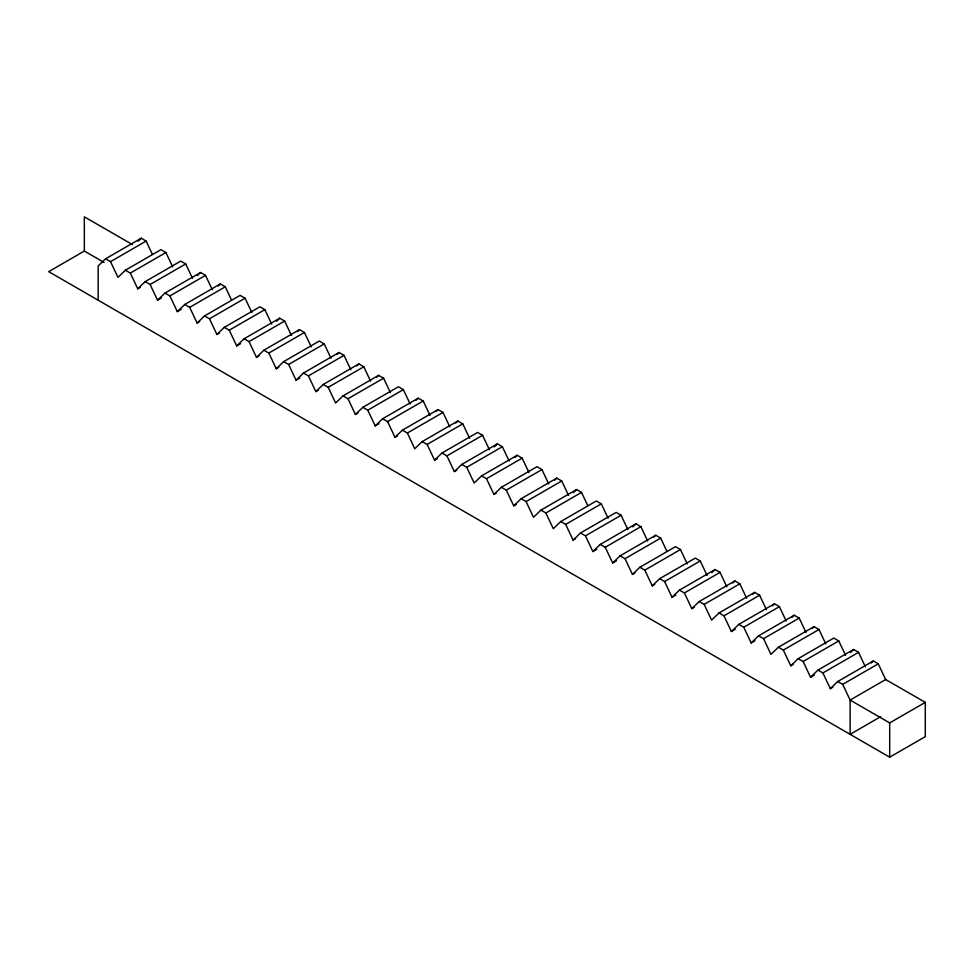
<?xml version="1.0" encoding="UTF-8"?>
<svg xmlns="http://www.w3.org/2000/svg" width="974" height="974" viewBox="0 0 974 974"><rect width="100%" height="100%" fill="white"/><g stroke="black" fill="none" stroke-linecap="round" stroke-linejoin="round"><path stroke-width="1.46" d="M152.321 254.19L146.137 241.089L141.206 238.228L105.594 258.792L98.167 265.939L98.167 300.211M138.028 241.284L141.206 238.228M172.727 266.925L165.921 252.522L160.978 249.661L125.378 270.224L117.964 277.359L110.537 261.653L105.594 258.792M125.378 270.224L130.321 273.073L137.748 288.791L145.163 281.644L180.762 261.093L185.705 263.942L192.511 278.345M145.163 281.644L150.118 284.505L157.532 300.211L164.959 293.064L200.547 272.513L205.502 275.374L212.308 289.765M197.369 275.581L200.547 272.513M164.959 293.064L169.902 295.926L177.317 311.631L184.743 304.497L220.343 283.933L225.286 286.794L231.471 299.882M218.225 285.979L220.343 283.933M184.743 304.497L189.687 307.346L197.113 323.064L204.528 315.917L240.128 295.365L245.071 298.214L251.876 312.617M204.528 315.917L209.483 318.778L216.898 334.484L224.324 327.349L259.912 306.786L264.855 309.647L271.661 324.05M224.324 327.349L229.267 330.198L236.682 345.904L244.109 338.769L279.696 318.218L284.651 321.067L291.445 335.47M276.519 321.274L279.696 318.218M244.109 338.769L249.052 341.618L256.479 357.336L263.893 350.19L299.493 329.638L304.436 332.499L311.23 346.902M297.362 331.684L299.493 329.638M263.893 350.19L268.848 353.051L276.263 368.756L283.678 361.622L319.277 341.07L324.22 343.919L331.026 358.322M283.678 361.622L288.633 364.471L296.047 380.177L303.474 373.042L339.062 352.491L344.005 355.352L350.81 369.743M336.943 354.536L339.062 352.491M303.474 373.042L308.417 375.903L315.844 391.609L323.258 384.462L358.846 363.911L363.789 366.772L370.595 381.175M356.728 365.956L358.846 363.911M390.379 392.595L383.586 378.204L378.63 375.343L343.043 395.894L335.628 403.029L328.201 387.323L323.258 384.462M376.512 377.376L378.63 375.343M343.043 395.894L347.998 398.743L355.413 414.461L362.839 407.315L398.415 386.763L403.37 389.624L410.164 404.027M362.839 407.315L367.782 410.176L375.209 425.882L382.624 418.735L418.211 398.196L423.215 401.008L430.021 415.411M416.093 400.229L418.211 398.196M382.624 418.735L387.567 421.596L394.994 437.302L402.408 430.167L438.057 409.579L443 412.44L449.805 426.843M435.938 411.625L438.057 409.579M469.59 438.263L462.796 423.86L457.841 421.012L422.205 441.587L414.778 448.734L407.363 433.016L402.408 430.167M455.722 423.045L457.841 421.012M422.205 441.587L427.148 444.448L434.562 460.154L441.989 453.02L477.637 432.432L482.58 435.293L489.386 449.684M441.989 453.02L446.932 455.869L454.359 471.574L461.773 464.44L497.422 443.852L502.365 446.713L509.171 461.116M494.244 446.92L497.422 443.852M528.955 472.536L522.149 458.133L517.206 455.284L481.57 475.86L474.143 483.007L466.729 467.289L461.773 464.44M515.088 457.317L517.206 455.284M481.57 475.86L486.513 478.721L493.928 494.427L501.354 487.292L536.991 466.704L541.946 469.565L548.739 483.956M501.354 487.292L506.297 490.141L513.724 505.847L521.139 498.712L556.787 478.124L561.73 480.986L568.536 495.389M554.669 480.17L556.787 478.124M587.699 505.506L581.515 492.406L576.571 489.557L540.923 510.132L533.509 517.279L526.082 501.573L521.139 498.712M573.394 492.613L576.571 489.557M608.105 518.229L601.311 503.838L596.356 500.977L560.72 521.565L553.293 528.699L545.878 512.994L540.923 510.132M560.72 521.565L565.663 524.414L573.089 540.132L580.504 532.985L616.152 512.397L621.095 515.258L627.901 529.661M580.504 532.985L585.447 535.846L592.874 551.552L600.288 544.405L635.937 523.829L640.88 526.678L647.686 541.081M632.759 526.885L635.937 523.829M600.288 544.405L605.244 547.266L612.658 562.972L620.085 555.837L655.721 535.25L660.676 538.111L666.861 551.199M653.603 537.295L655.721 535.25M620.085 555.837L625.028 558.686L632.443 574.404L639.869 567.258L675.518 546.682L680.461 549.531L687.267 563.934M639.869 567.258L644.812 570.119L652.239 585.824L659.654 578.678L695.302 558.102L700.245 560.951L707.051 575.354M659.654 578.678L664.609 581.539L672.023 597.245L679.45 590.11L715.086 569.522L720.042 572.383L726.835 586.786M711.909 572.59L715.086 569.522M679.45 590.11L684.393 592.959L691.808 608.677L699.235 601.53L734.871 580.954L739.826 583.803L746.632 598.206M732.752 582.988L734.871 580.954M766.416 609.627L759.61 595.236L754.667 592.375L719.019 612.963L711.604 620.097L704.178 604.391L699.235 601.53M752.549 594.42L754.667 592.375M719.019 612.963L723.962 615.812L731.389 631.517L738.803 624.383L774.452 603.795L779.395 606.656L786.201 621.059M772.333 605.84L774.452 603.795M738.803 624.383L743.759 627.244L751.173 642.95L758.6 635.803L794.236 615.227L799.191 618.076L805.985 632.479M792.118 617.26L794.236 615.227M825.782 643.899L818.976 629.508L814.033 626.647L778.384 647.235L770.97 654.37L763.543 638.664L758.6 635.803M811.914 628.693L814.033 626.647M778.384 647.235L783.327 650.084L790.754 665.79L798.169 658.655L833.817 638.067L838.76 640.929L845.566 655.332M798.169 658.655L803.124 661.516L810.538 677.222L817.965 670.075L853.601 649.5L858.557 652.349L865.35 666.752M850.424 652.556L853.601 649.5M817.965 670.075L822.908 672.937L830.335 688.642L837.75 681.508L873.398 660.92L878.244 663.83L885.67 679.548L925.3 702.364L925.3 736.636L889.688 757.188L48.7 271.649L84.348 251.061L104.084 262.469M871.267 662.965L873.398 660.92M110.537 261.653L146.137 241.089M130.321 273.073L165.921 252.522M137.748 288.791L140.293 287.318M150.118 284.505L185.705 263.942M157.532 300.211L161.343 298.007M169.902 295.926L205.502 275.374M177.317 311.631L181.14 309.428M189.687 307.346L225.286 286.794M197.113 323.064L199.658 321.59M209.483 318.778L245.071 298.214M216.898 334.484L219.442 333.011M229.267 330.198L264.855 309.647M236.682 345.904L240.505 343.712M249.052 341.618L284.651 321.067M256.479 357.336L259.023 355.863M268.848 353.051L304.436 332.499M276.263 368.756L278.808 367.295M288.633 364.471L324.22 343.919M296.047 380.177L299.858 377.985M308.417 375.903L344.005 355.352M315.844 391.609L318.376 390.136M328.201 387.323L363.789 366.772M347.998 398.743L383.586 378.204M355.413 414.461L357.957 412.988M367.782 410.176L403.37 389.624M375.209 425.882L379.02 423.678M387.567 421.596L423.215 401.008M394.994 437.302L397.538 435.841M407.363 433.016L443 412.44M427.148 444.448L462.796 423.86M434.562 460.154L437.119 458.681M446.932 455.869L482.58 435.293M454.359 471.574L456.903 470.113M466.729 467.289L502.365 446.713M486.513 478.721L522.149 458.133M493.928 494.427L496.472 492.954M506.297 490.141L541.946 469.565M513.724 505.847L516.269 504.386M526.082 501.573L561.73 480.986M545.878 512.994L581.515 492.406M565.663 524.414L601.311 503.838M573.089 540.132L575.634 538.659M585.447 535.846L621.095 515.258M592.874 551.552L596.697 549.348M605.244 547.266L640.88 526.678M612.658 562.972L616.481 560.768M625.028 558.686L660.676 538.111M632.443 574.404L634.999 572.931M644.812 570.119L680.461 549.531M652.239 585.824L654.784 584.351M664.609 581.539L700.245 560.951M672.023 597.245L675.846 595.041M684.393 592.959L720.042 572.383M691.808 608.677L694.352 607.204M704.178 604.391L739.826 583.803M723.962 615.812L759.61 595.236M731.389 631.517L735.212 629.314M743.759 627.244L779.395 606.656M751.173 642.95L754.996 640.746M763.543 638.664L799.191 618.076M783.327 650.084L818.976 629.508M790.754 665.79L793.299 664.329M803.124 661.516L838.76 640.929M810.538 677.222L814.361 675.019M822.908 672.937L858.557 652.349M830.335 688.642L832.88 687.169M837.75 681.508L842.693 684.357L878.244 663.83M885.67 679.548L850.119 700.075L850.119 734.347L880.63 716.718M842.693 684.357L850.119 700.075L889.688 722.915L925.3 702.364M132.488 244.62L84.324 216.812L84.348 251.061M889.688 722.915L889.688 757.188"/></g></svg>
